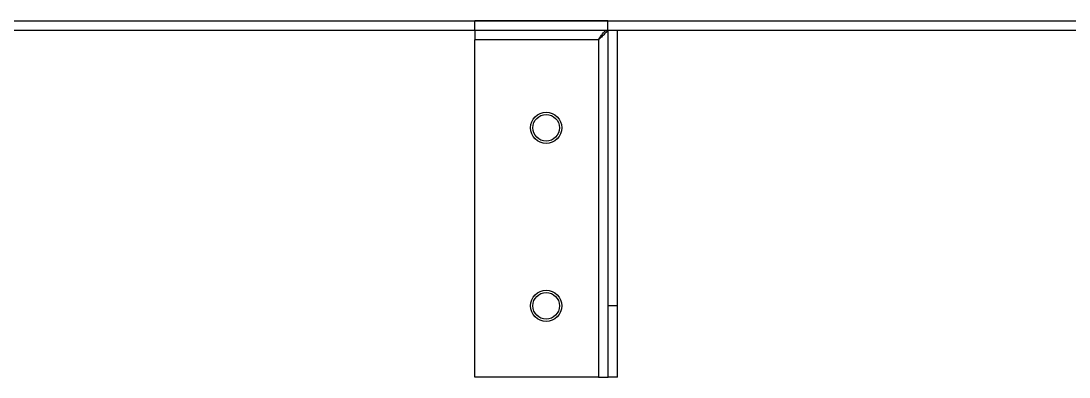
# Model space of a CAD drawing. Header units: inches. Extents: x 908 to 1218, y 246 to 442.
# Drawn here: x 1013.29 to 1028, y 328.73 to 333.73 of the extents above; entities that cross this region are included whole.
import ezdxf

# ---------------------------------------------------------------- set-up
doc = ezdxf.new("R2010")
doc.units = ezdxf.units.IN
doc.header["$MEASUREMENT"] = 0

msp = doc.modelspace()

# ---------------------------------------------------------------- linework, layer by layer
at = {"linetype": 'Continuous', "lineweight": 25}
for p, q in [((975.5984, 333.7253), (1064.5984, 333.7253)), ((1019.6609, 333.5953), (1019.6609, 333.7253)), ((1021.5239, 333.7253), (1019.6609, 333.7253)), ((1021.5239, 333.5953), (1021.5239, 333.7253)), ((1064.5984, 333.5923), (975.5984, 333.5923)), ((1019.6609, 333.5953), (1019.6609, 333.4613)), ((1021.5309, 329.7253), (1021.5309, 333.5882)), ((1021.6609, 329.7253), (1021.6609, 333.5882)), ((1021.3969, 333.4613), (1019.6609, 333.4613)), ((1019.6609, 328.7253), (1019.6609, 333.4613)), ((1021.3969, 333.4613), (1021.3969, 328.7253)), ((1021.6609, 329.7253), (1021.5309, 329.7253)), ((1021.5309, 328.7253), (1021.5309, 329.7253)), ((1021.6609, 328.7253), (1021.6609, 329.7253)), ((1021.3969, 328.7253), (1019.6609, 328.7253)), ((1021.3969, 328.7253), (1021.5309, 328.7253)), ((1021.6609, 328.7253), (1021.5309, 328.7253))]:
    msp.add_line(p, q, dxfattribs=at)
for centre, radius in [((1020.6609, 332.2253), 0.2187), ((1020.6609, 332.2253), 0.1875), ((1020.6609, 329.7253), 0.2187), ((1020.6609, 329.7253), 0.1875)]:
    msp.add_circle(centre, radius, dxfattribs=at)
for points, knots in [([(1021.3969, 333.4613), (1021.4075, 333.4788), (1021.4287, 333.514), (1021.4604, 333.5583), (1021.4921, 333.5892), (1021.5133, 333.5933), (1021.5239, 333.5953)], [0, 0, 0, 0, 0.24999971, 0.50000315, 0.74999934, 1, 1, 1, 1]), ([(1021.5309, 333.5882), (1021.5299, 333.5872), (1021.5277, 333.5851), (1021.5117, 333.5719), (1021.4854, 333.5485), (1021.4467, 333.5099), (1021.4142, 333.4782), (1021.3969, 333.4613)], [0, 0, 0, 0, 0.1511534, 0.3020013, 0.4605091, 0.7119824, 1, 1, 1, 1])]:
    msp.add_open_spline(points, degree=3, knots=knots, dxfattribs=at)

doc.saveas('drawing.dxf')
